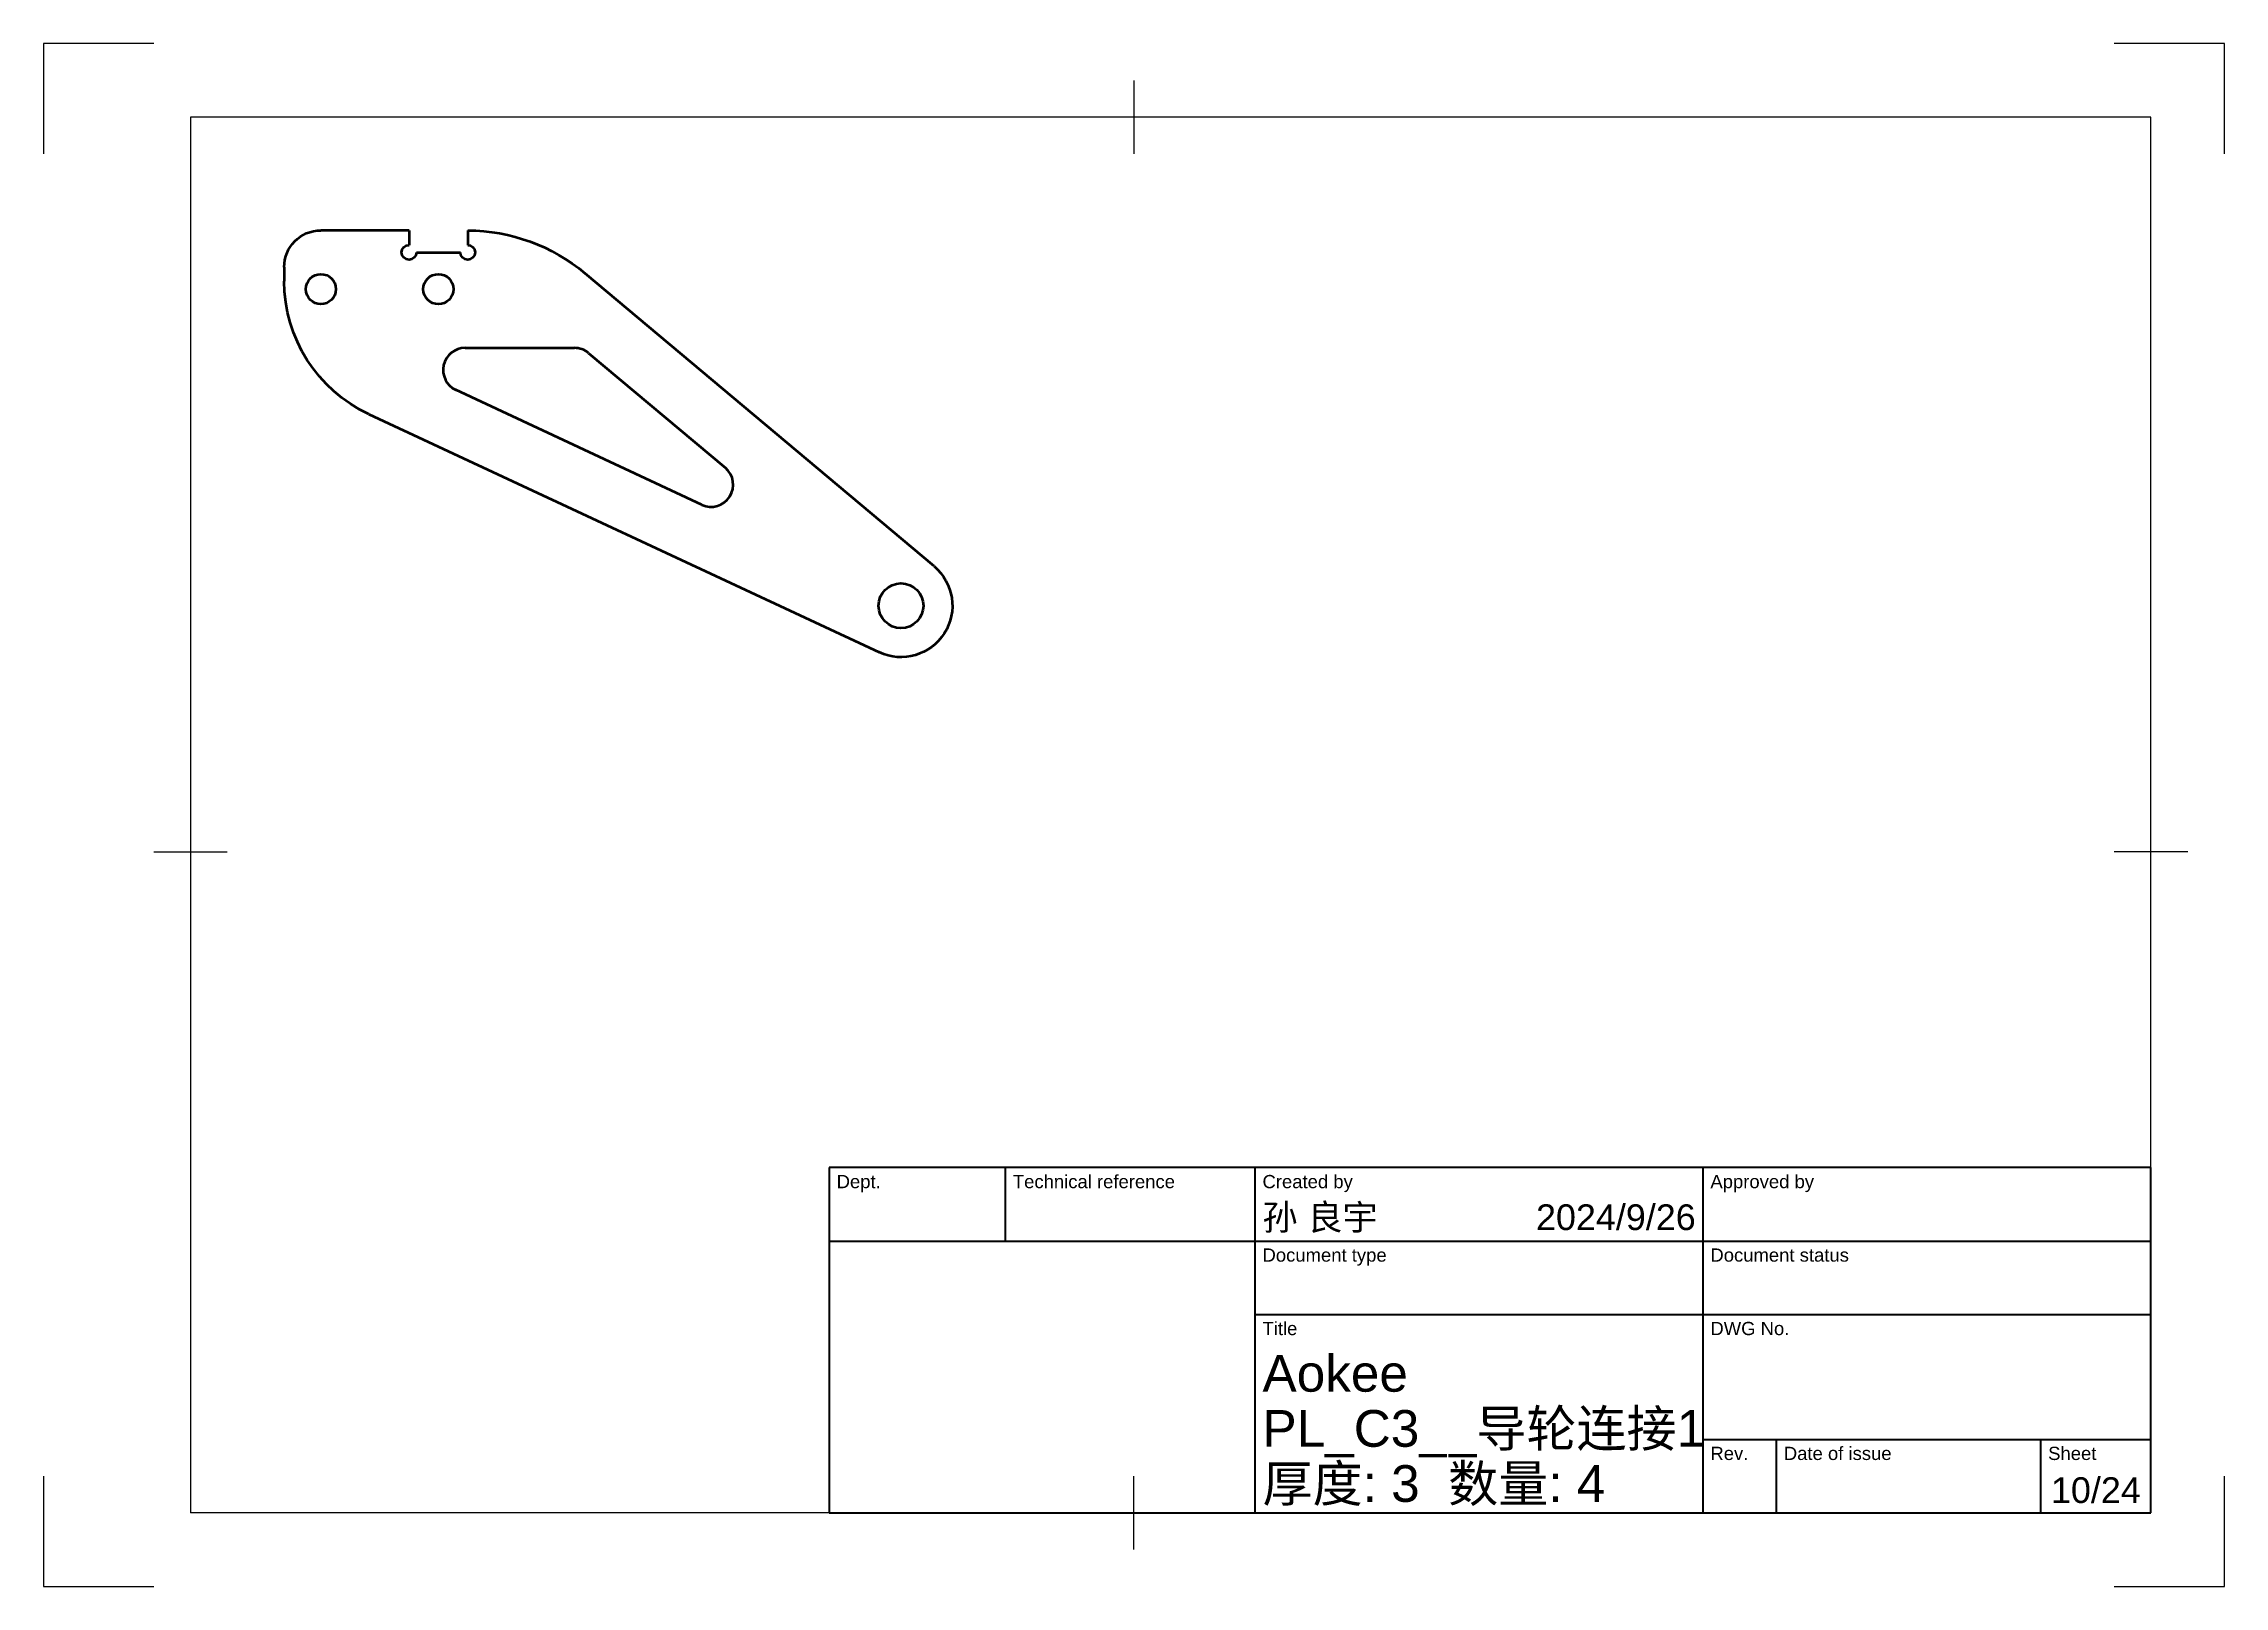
# Model space of a CAD drawing. Header units: millimetres. Extents: x 0 to 297, y 0 to 210.
import ezdxf
from ezdxf.enums import TextEntityAlignment as Align

# ---------------------------------------------------------------- set-up
doc = ezdxf.new("R2010")
doc.units = ezdxf.units.MM
doc.header["$LTSCALE"] = 0.75
for name, color, linetype, lineweight in [('BORDER', 7, 'Continuous', 25), ('TITLEBLOCK', 7, 'Continuous', 35), ('Visible', 7, 'Continuous', 50)]:
    doc.layers.add(name, color=color, linetype=linetype, lineweight=lineweight)
doc.styles.add('FusionTitle', font='arial.ttf')

# ---------------------------------------------------------------- blocks, each defined once
blk = doc.blocks.new('ISO_TITLEBLOCK')
at = {"layer": 'TITLEBLOCK'}
for p, q in [((0, 47), (-180, 47)), ((-180, 47), (-180, 0)), ((-156, 37), (-156, 47)), ((-122, 0), (-122, 47)), ((-61, 0), (-61, 47)), ((0, 0), (0, 47)), ((-180, 37), (0, 37)), ((-122, 27), (0, 27)), ((-61, 10), (0, 10)), ((-51, 0), (-51, 10)), ((-15, 0), (-15, 10)), ((-180, 0), (0, 0))]:
    blk.add_line(p, q, dxfattribs=at)
at = {"layer": 'TITLEBLOCK', "style": 'FusionTitle'}
for s, p in [('Dept.', (-179, 46)), ('Technical reference', (-155, 46)), ('Created by', (-121, 46)), ('Approved by', (-60, 46)), ('Document type', (-121, 36)), ('Document status', (-60, 36)), ('Title', (-121, 26)), ('DWG No.', (-60, 26)), ('Rev.', (-60, 9)), ('Date of issue', (-50, 9)), ('Sheet', (-14, 9))]:
    blk.add_text(s, height=1.8, dxfattribs=at).set_placement(p, align=Align.TOP_LEFT)
for tag, height, p in [('DEPT', 3.5, (-179, 42)), ('TECHNICAL_REFERENCE', 3.5, (-155, 42)), ('CREATED_BY', 3.5, (-121, 42)), ('APPROVED_BY', 3.5, (-60, 42)), ('DOCUMENT_TYPE', 3.5, (-121, 32)), ('DOCUMENT_STATUS', 3.5, (-60, 32)), ('TITLE_1', 5, (-121, 21.5)), ('TITLE_2', 5, (-121, 14)), ('TITLE_3', 5, (-121, 6.5)), ('DATE_OF_ISSUE', 3.5, (-50, 5))]:
    blk.add_attdef(tag, text='', height=height, dxfattribs=at).set_placement(p, align=Align.TOP_LEFT)
for tag, p in [('CREATED_DATE', (-62, 42)), ('APPROVED_DATE', (-0.99, 42))]:
    blk.add_attdef(tag, text='', height=3.5, dxfattribs=at).set_placement(p, align=Align.TOP_RIGHT)
for tag, height, p in [('DRAWING_NUMBER', 5, (-30.5, 19.75)), ('REV', 3.5, (-56, 4.85)), ('SHEET', 3.5, (-7.5, 4.85))]:
    blk.add_attdef(tag, text='', height=height, dxfattribs=at).set_placement(p, align=Align.TOP_CENTER)
blk = doc.blocks.new('ISO_A4(L)_SHEET')
at = {"layer": 'BORDER'}
for p, q in [((148.5, 205), (148.5, 195)), ((287, 200), (20, 200)), ((20, 200), (20, 10)), ((287, 10), (287, 200)), ((15, 100), (25, 100)), ((292, 100), (282, 100)), ((148.5, 5), (148.5, 15)), ((287, 10), (20, 10))]:
    blk.add_line(p, q, dxfattribs=at)
at = {"layer": 'Defpoints'}
for p, q in [((0, 210), (0, 195)), ((15, 210), (0, 210)), ((297, 210), (282, 210)), ((297, 195), (297, 210)), ((0, 15), (0, 0)), ((297, 0), (297, 15)), ((0, 0), (15, 0)), ((282, 0), (297, 0))]:
    blk.add_line(p, q, dxfattribs=at)

msp = doc.modelspace()

# ---------------------------------------------------------------- linework, layer by layer
at = {"layer": 'Visible', "extrusion": (0, 1, 0)}
for p, q in [((49.762526, 184.580683), (37.762526, 184.580683)), ((49.762526, 184.580683), (49.762526, 182.580683)), ((57.762526, 184.580683), (57.762526, 182.580683)), ((50.762526, 181.580683), (56.762526, 181.580683)), ((32.762526, 179.580683), (32.762526, 177.675453)), ((121.262039, 138.850161), (73.732724, 178.731992)), ((57.404031, 168.580683), (72.292882, 168.580683)), ((74.221245, 167.878816), (92.844997, 152.251632)), ((89.64878, 147.234575), (56.136176, 162.861759)), ((44.310161, 159.549297), (113.804198, 127.143696))]:
    msp.add_line(p, q, dxfattribs=at)
at = {"layer": 'Visible'}
for centre, radius in [((37.762526, 176.580683), 2.05), ((53.762526, 176.580683), 2.05), ((116.762526, 133.48785), 3.05)]:
    msp.add_circle(centre, radius, dxfattribs=at)
at = {"layer": 'Visible', "extrusion": (-2e-16, 0, -1)}
for centre, radius, start, end in [((-37.762526, 179.580683), 5, 0, 90), ((-57.663034, 159.580881), 25, 90.228019, 130), ((-49.762526, 181.580683), 1, 180, 90), ((-57.762526, 181.580683), 1, 90, 0), ((-52.762526, 177.675453), 20, 295, 0), ((-116.762526, 133.48785), 7, 130, 295)]:
    msp.add_arc(centre, radius, start, end, dxfattribs=at)
at = {"layer": 'Visible'}
for centre, start, end in [((57.404031, 165.580683), 90, 245), ((72.292882, 165.580683), 50, 90), ((90.916634, 149.953499), 245, 50)]:
    msp.add_arc(centre, 3, start, end, dxfattribs=at)

# ---------------------------------------------------------------- block references
at = {"layer": 'BORDER'}
msp.add_blockref('ISO_A4(L)_SHEET', (0, 0), dxfattribs=at)
at = {"layer": 'TITLEBLOCK'}
msp.add_blockref('ISO_TITLEBLOCK', (287, 10), dxfattribs=at).add_auto_attribs({'TITLE_3': '厚度: 3  数量: 4', 'CREATED_DATE': '2024/9/26', 'SHEET': '10/24', 'TITLE_2': 'PL_C3__导轮连接1 ', 'TITLE_1': 'Aokee', 'CREATED_BY': '孙 良宇'})

doc.saveas('drawing.dxf')
